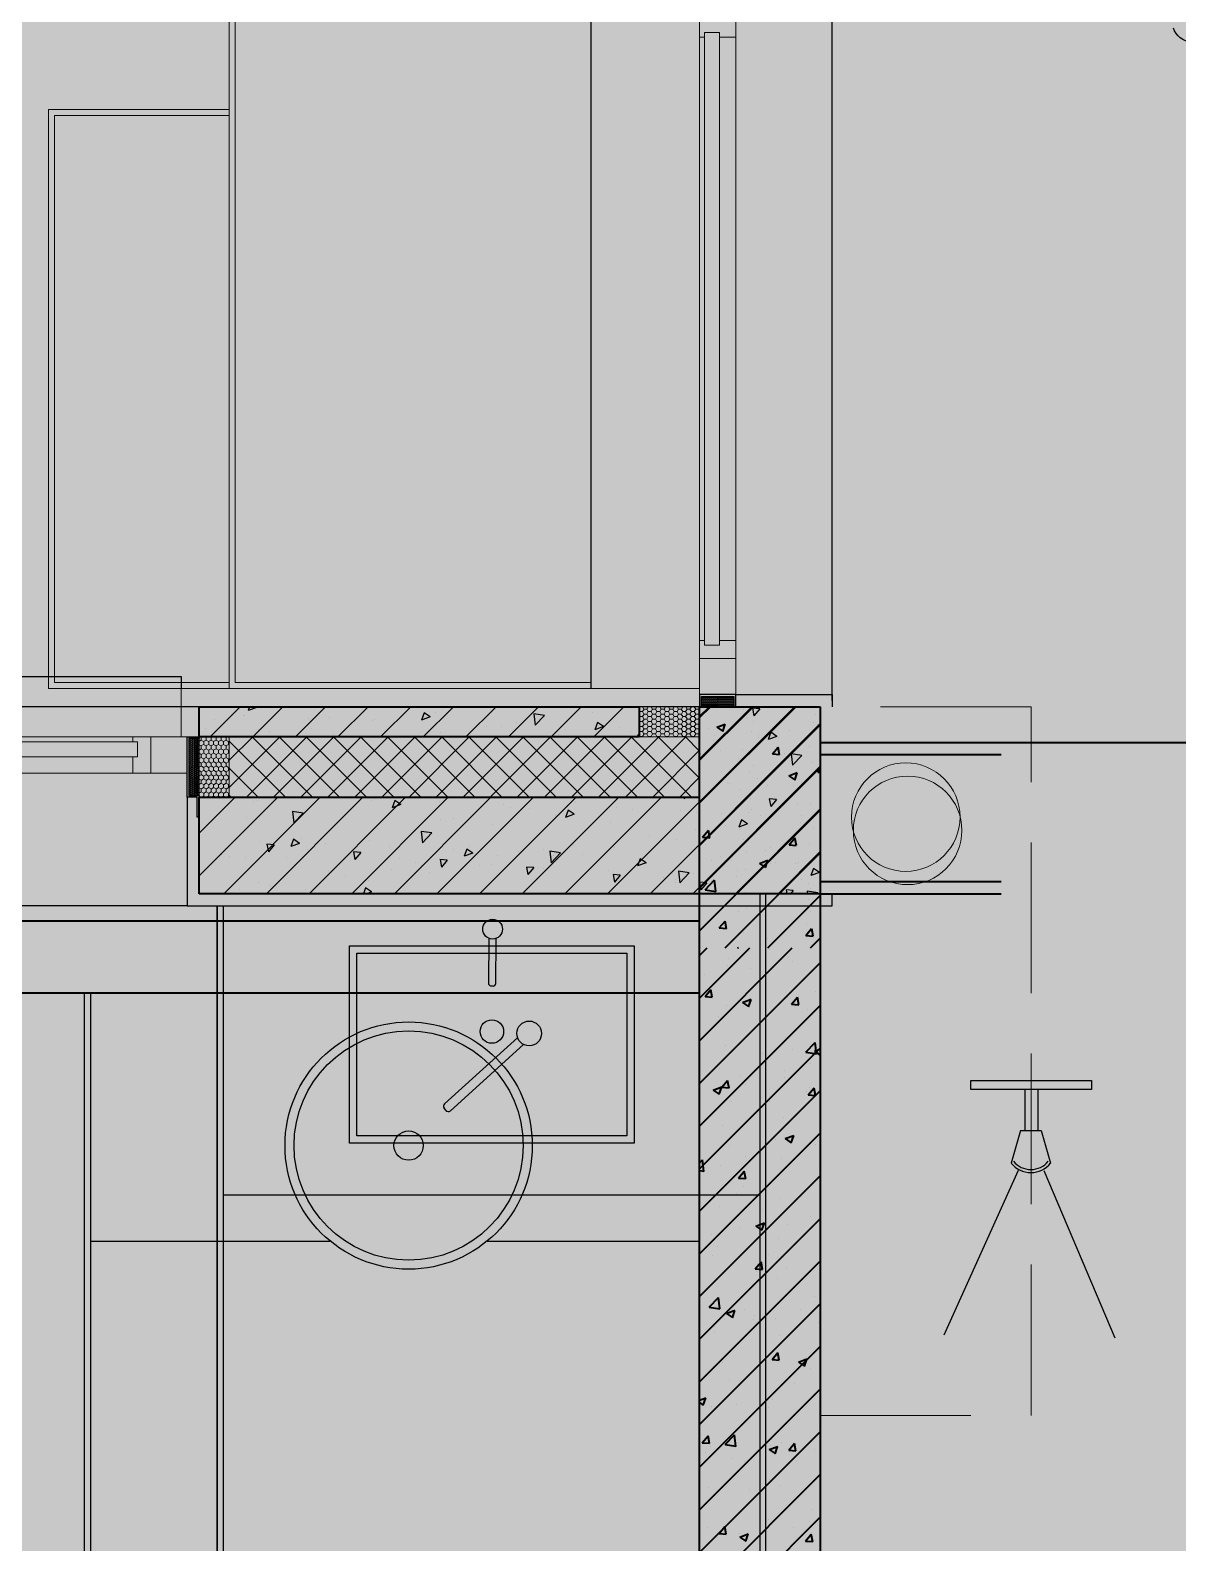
# Model space of a CAD drawing. Header units: inches. Extents: x 143994 to 247866, y 243815 to 272761.
# Drawn here: x 231428 to 233331, y 254920 to 257428 of the extents above; entities that cross this region are included whole.
import ezdxf

# ---------------------------------------------------------------- set-up
doc = ezdxf.new("R2010")
doc.units = ezdxf.units.IN
doc.header["$LTSCALE"] = 1000
doc.header["$MEASUREMENT"] = 0
doc.linetypes.add('DASH', pattern=[0.35, 0.25, -0.1])
doc.layers.get('DEFPOINTS').update_dxf_attribs({"color": 62})
for name, color, linetype in [('0-建筑1F', 127, 'Continuous'), ('0-建筑2F', 127, 'Continuous'), ('00污水标注', 130, 'Continuous'), ('A-S-face(建筑粉刷线)', 136, 'Continuous'), ('I-FURNITURE-FIX', 2, 'Continuous'), ('PUB_HATCH', 8, 'Continuous'), ('厨卫', 44, 'Continuous')]:
    doc.layers.add(name, color=color, linetype=linetype)
for name, color, linetype, lineweight in [('A-Flr-Misc', 252, 'Continuous', 9), ('A-Flr-Opng', 14, 'Continuous', 9), ('A-M-Metal-sill', 53, 'Continuous', 9), ('A-M-Stone', 11, 'Continuous', 15), ('A-Wall', 254, 'Continuous', 35), ('MQ-HZ幕墙绘制', 6, 'Continuous', 13), ('W-保温层', 8, 'Continuous', 13)]:
    doc.layers.add(name, color=color, linetype=linetype, lineweight=lineweight)

# ---------------------------------------------------------------- blocks, each defined once
blk = doc.blocks.new('144')
at = {"layer": 'A-Flr-Misc', "color": 127, "linetype": 'DASH'}
for p, q in [((648536.9, -383850.3), (648186.9, -383850.3)), ((648186.9, -383850.3), (648186.9, -385025.3)), ((648536.9, -385025.3), (648536.9, -383850.3)), ((648186.9, -385025.3), (648536.9, -385025.3))]:
    blk.add_line(p, q, dxfattribs=at)
at = {"layer": 'A-Flr-Opng', "color": 127}
blk.add_circle((648331.9, -384055.3), 90, dxfattribs=at)
at = {"layer": 'A-Wall', "color": 127}
for p, q in [((647986.9, -383850.3), (648186.9, -383850.3)), ((647986.9, -387145.3), (647986.9, -383850.3)), ((648186.9, -383850.3), (648186.9, -384195.3)), ((646016.9, -384205.3), (647986.9, -384205.3)), ((648186.9, -384195.3), (648186.9, -387145.3)), ((647986.9, -384325.3), (646016.9, -384325.3))]:
    blk.add_line(p, q, dxfattribs=at)
at = {"layer": 'A-Wall', "color": 127, "linetype": 'Continuous'}
for p, q in [((647986.9, -383868.3), (648005, -383850.3)), ((647986.9, -383939), (648075.7, -383850.3)), ((647986.9, -384009.8), (648146.4, -383850.3)), ((647986.9, -384080.5), (648186.9, -383880.5)), ((648002.5, -383885.9), (648002.5, -383885.9)), ((648015.3, -383884.4), (648029.3, -383879)), ((648015.3, -383884.4), (648025.3, -383891.1)), ((648025.3, -383891.3), (648029.4, -383879.3)), ((648076, -383875.3), (648076, -383875.3)), ((648128.8, -383869.3), (648128.8, -383869.3)), ((648176.4, -383877), (648176.4, -383877)), ((648178.9, -383862.7), (648178.9, -383862.7)), ((648182.7, -383879.8), (648182.7, -383879.8)), ((648011.4, -383897.6), (648011.4, -383897.6)), ((648072.5, -383892), (648072.5, -383892)), ((648118.1, -383902.1), (648118.1, -383902.1)), ((647987.3, -383928.8), (647986.9, -383925.7)), ((647986.9, -383928.6), (647987.2, -383928.6)), ((648051.9, -383937), (648051.9, -383937)), ((648107.6, -383928.7), (648117.2, -383917.2)), ((648107.6, -383928.7), (648119.5, -383929.8)), ((648119.6, -383930), (648117.3, -383917.4)), ((648168.6, -383917), (648168.6, -383917)), ((647986.9, -384151.2), (648186.9, -383951.2)), ((648070.1, -383958.6), (648070.1, -383958.6)), ((648076.2, -383948.2), (648076.2, -383948.2)), ((648126.3, -383941.6), (648126.3, -383941.6)), ((648134.7, -383964.9), (648148.7, -383959.6)), ((648144.7, -383971.9), (648148.8, -383959.8)), ((648174, -383943.6), (648174, -383943.6)), ((648182.9, -383959), (648186.9, -383954.8)), ((648182.9, -383959), (648186.9, -383959.6)), ((648036.2, -383976.9), (648036.2, -383976.9)), ((648099.8, -383980.9), (648099.8, -383980.9)), ((648134.7, -383964.9), (648144.7, -383971.7)), ((648142.9, -383981.4), (648142.9, -383981.4)), ((648149.4, -384010.5), (648149.4, -384010.5)), ((648171.5, -384010.2), (648171.5, -384010.2)), ((647986.9, -384221.9), (648186.9, -384021.9)), ((648023.6, -384027.1), (648023.6, -384027.1)), ((648067.7, -384025.2), (648067.7, -384025.2)), ((648073.6, -384020.5), (648073.6, -384020.5)), ((647991.9, -384066.6), (648001.5, -384055.1)), ((648003.9, -384067.9), (648001.6, -384055.3)), ((648176.2, -384050.9), (648176.2, -384050.9)), ((647991.9, -384066.6), (648003.8, -384067.7)), ((647997.2, -384079.1), (647997.2, -384079.1)), ((648059.6, -384070.9), (648059.6, -384070.9)), ((648104, -384083.6), (648104, -384083.6)), ((648135.3, -384079.2), (648145, -384067.7)), ((648135.3, -384079.2), (648147.3, -384080.2)), ((648147.4, -384080.4), (648145.1, -384067.9)), ((648169.1, -384076.8), (648169.1, -384076.8)), ((648021, -384099.4), (648021, -384099.4)), ((648029.2, -384250.3), (648186.9, -384092.6)), ((648039.4, -384106), (648039.4, -384106)), ((648065.2, -384091.8), (648065.2, -384091.8)), ((648086, -384110), (648100, -384104.6)), ((648086, -384110), (648096, -384116.7)), ((648096.1, -384116.9), (648100.1, -384104.8)), ((648096.8, -384089.4), (648096.8, -384089.4)), ((648146.2, -384110.5), (648146.2, -384110.5)), ((647995.9, -384153.8), (648011.5, -384137.6)), ((648013.8, -384156.8), (648011.6, -384137.8)), ((647995.9, -384153.8), (648013.7, -384156.6)), ((648062.8, -384158.4), (648062.8, -384158.4)), ((648100, -384250.3), (648186.9, -384163.3)), ((648166.7, -384143.4), (648166.7, -384143.4)), ((648170.5, -384151.6), (648170.5, -384151.6)), ((648044.2, -384168.3), (648044.2, -384168.3)), ((648064.2, -384185.3), (648064.2, -384185.3)), ((648168, -384170.2), (648168, -384170.2)), ((648019.6, -384217), (648029.3, -384205.6)), ((648031.7, -384218.3), (648029.4, -384205.8)), ((648051.3, -384190.3), (648051.3, -384190.3)), ((648164.3, -384209.9), (648164.3, -384209.9)), ((648171, -384189.8), (648171, -384189.8)), ((648019.6, -384217), (648031.6, -384218.1)), ((648060.4, -384224.9), (648060.4, -384224.9)), ((648099.3, -384234.2), (648099.3, -384234.2)), ((648117.9, -384230.5), (648117.9, -384230.5)), ((648163.1, -384229.6), (648172.7, -384218.1)), ((648163.1, -384229.6), (648175, -384230.6)), ((648167.9, -384223.9), (648167.9, -384223.9)), ((648170.7, -384250.3), (648186.9, -384234)), ((648175.1, -384230.9), (648172.8, -384218.3)), ((647986.9, -384262.7), (647999.3, -384250.3)), ((647986.9, -384333.4), (648070, -384250.3)), ((647986.9, -384404.1), (648140.7, -384250.3)), ((647991.5, -384247.2), (647991.5, -384247.2)), ((648049.7, -384250.3), (648051.4, -384249.6)), ((648051.3, -384250.3), (648051.5, -384249.8)), ((648103.1, -384252.4), (648103.1, -384252.4)), ((647986.9, -384474.8), (648186.9, -384274.8)), ((648034, -384278.6), (648034, -384278.6)), ((648034.8, -384267.9), (648034.8, -384267.9)), ((648070.7, -384284.7), (648070.7, -384284.7)), ((648135.1, -384265.8), (648135.1, -384265.8)), ((648141.5, -384272.4), (648141.5, -384272.4)), ((647994.9, -384294.7), (647994.9, -384294.7)), ((647996, -384330.8), (648005.6, -384319.3)), ((647996, -384330.8), (648008, -384331.9)), ((648008, -384332.1), (648005.6, -384319.6)), ((648058.2, -384340.8), (648072.2, -384335.4)), ((648068.2, -384347.7), (648072.2, -384335.6)), ((648132.6, -384332.4), (648132.6, -384332.4)), ((648139.5, -384343.4), (648149.1, -384331.9)), ((648151.4, -384344.6), (648149.1, -384332.1)), ((648179.5, -384322.4), (648179.5, -384322.4)), ((647986.9, -384545.5), (648186.9, -384345.5)), ((648018.1, -384363.6), (648018.1, -384363.6)), ((648031.6, -384345.2), (648031.6, -384345.2)), ((648058.2, -384340.8), (648068.2, -384347.5)), ((648059.6, -384347.2), (648059.6, -384347.2)), ((648062.9, -384342.4), (648062.9, -384342.4)), ((648139.5, -384343.4), (648151.4, -384344.4)), ((648144.4, -384347), (648144.4, -384347)), ((648166.3, -384351.7), (648166.3, -384351.7)), ((648029.2, -384411.7), (648029.2, -384411.7)), ((648130.2, -384398.9), (648130.2, -384398.9)), ((648163.2, -384423), (648178.8, -384406.8)), ((648181, -384426), (648178.8, -384407)), ((647986.9, -384616.2), (648186.9, -384416.2)), ((648091.8, -384425.9), (648091.8, -384425.9)), ((648141.8, -384419.3), (648141.8, -384419.3)), ((648163.2, -384423), (648181, -384425.8)), ((648177.6, -384421.3), (648186.9, -384417.8)), ((648177.6, -384421.3), (648186.9, -384427.6)), ((648020.6, -384449.4), (648020.6, -384449.4)), ((648054.6, -384461.7), (648054.6, -384461.7)), ((648127.4, -384453.9), (648127.4, -384453.9)), ((648171.2, -384441.7), (648171.2, -384441.7)), ((647986.9, -384686.9), (648186.9, -384486.9)), ((648009.6, -384485.8), (648023.6, -384480.5)), ((648009.6, -384485.8), (648019.5, -384492.5)), ((648019.5, -384492.8), (648023.6, -384480.7)), ((648023.8, -384481.3), (648033.4, -384469.8)), ((648023.8, -384481.3), (648035.7, -384482.3)), ((648026.7, -384478.3), (648026.7, -384478.3)), ((648035.7, -384482.5), (648033.4, -384470)), ((648062.8, -384476.3), (648062.8, -384476.3)), ((648127.8, -384465.5), (648127.8, -384465.5)), ((648165, -384488.2), (648165, -384488.2)), ((648167.2, -384493.8), (648176.8, -384482.3)), ((648169.6, -384480.8), (648169.6, -384480.8)), ((648179.2, -384495.1), (648176.8, -384482.5)), ((648039.2, -384504.8), (648039.2, -384504.8)), ((648089.2, -384498.2), (648089.2, -384498.2)), ((648102.5, -384505.6), (648102.5, -384505.6)), ((648167.2, -384493.8), (648179.2, -384494.9)), ((648125.3, -384532.1), (648125.3, -384532.1)), ((647986.9, -384757.6), (648186.9, -384557.6)), ((648024.3, -384544.9), (648024.3, -384544.9)), ((648087.6, -384555.6), (648087.6, -384555.6)), ((648129, -384566.4), (648143, -384561)), ((648138.9, -384573.3), (648143, -384561.2)), ((648036.6, -384577), (648036.6, -384577)), ((648112.4, -384567.1), (648112.4, -384567.1)), ((648129, -384566.4), (648138.9, -384573.1)), ((648178.9, -384575.6), (648178.9, -384575.6)), ((647986.9, -384606.8), (647991.9, -384601.6)), ((647994.1, -384620.8), (647991.8, -384601.8)), ((648021.9, -384611.5), (648021.9, -384611.5)), ((648062.3, -384595.6), (648062.3, -384595.6)), ((648122.9, -384598.7), (648122.9, -384598.7)), ((647986.9, -384619.5), (647994.1, -384620.6)), ((647986.9, -384828.3), (648186.9, -384628.3)), ((648051.5, -384631.7), (648061.1, -384620.2)), ((648051.5, -384631.7), (648063.5, -384632.7)), ((648063.5, -384633), (648061.1, -384620.4)), ((648186.1, -384629.3), (648186.1, -384629.3)), ((648048.7, -384657.8), (648048.7, -384657.8)), ((648059.7, -384646), (648059.7, -384646)), ((648155.4, -384662.3), (648155.4, -384662.3)), ((648019.5, -384678.1), (648019.5, -384678.1)), ((648090.8, -384684.6), (648090.8, -384684.6)), ((648120.5, -384665.3), (648120.5, -384665.3)), ((647986.9, -384899.1), (648186.9, -384699.1)), ((648054, -384715), (648054, -384715)), ((648080.3, -384711.4), (648094.3, -384706)), ((648080.3, -384711.4), (648090.2, -384718.1)), ((648090.2, -384718.3), (648094.3, -384706.2)), ((648133.4, -384708.2), (648133.4, -384708.2)), ((648170.7, -384695), (648170.7, -384695)), ((648183.5, -384701.6), (648183.5, -384701.6)), ((648007.1, -384724.8), (648007.1, -384724.8)), ((648118, -384731.8), (648118, -384731.8)), ((648008.9, -384759.4), (648008.9, -384759.4)), ((648017, -384744.6), (648017, -384744.6)), ((648101.9, -384758.9), (648101.9, -384758.9)), ((648115.6, -384763.9), (648115.6, -384763.9)), ((647986.9, -384969.8), (648186.9, -384769.8)), ((648079.3, -384782.1), (648088.9, -384770.7)), ((648079.3, -384782.1), (648091.2, -384783.2)), ((648080.8, -384787.1), (648080.8, -384787.1)), ((648091.2, -384783.4), (648088.9, -384770.9)), ((648130.9, -384780.5), (648130.9, -384780.5)), ((648014.6, -384811.2), (648014.6, -384811.2)), ((648115.6, -384798.4), (648115.6, -384798.4)), ((647986.9, -385040.5), (648186.9, -384840.5)), ((648002.8, -384845.8), (648018.4, -384829.6)), ((648020.6, -384848.7), (648018.4, -384829.7)), ((648178.3, -384828.9), (648178.3, -384828.9)), ((648002.8, -384845.8), (648020.6, -384848.5)), ((648031.6, -384856.4), (648045.6, -384851)), ((648031.6, -384856.4), (648041.6, -384863.1)), ((648041.6, -384863.3), (648045.6, -384851.3)), ((648061.7, -384848.9), (648061.7, -384848.9)), ((648078.3, -384859.4), (648078.3, -384859.4)), ((648113.2, -384865), (648113.2, -384865)), ((648154, -384849.4), (648154, -384849.4)), ((648012.1, -384888.5), (648012.1, -384888.5)), ((648012.2, -384877.8), (648012.2, -384877.8)), ((648028.2, -384866), (648028.2, -384866)), ((648076.7, -384866.1), (648076.7, -384866.1)), ((648183.5, -384870.7), (648183.5, -384870.7)), ((647986.9, -385111.2), (648186.9, -384911.2)), ((648118.9, -384893), (648118.9, -384893)), ((648025.7, -384938.3), (648025.7, -384938.3)), ((648101.4, -384928.3), (648101.4, -384928.3)), ((648107, -384932.6), (648116.6, -384921.1)), ((648107, -384932.6), (648119, -384933.6)), ((648110.7, -384931.6), (648110.7, -384931.6)), ((648119, -384933.8), (648116.6, -384921.3)), ((648151, -384936.9), (648165, -384931.6)), ((648151, -384936.9), (648161, -384943.6)), ((648161, -384943.9), (648165, -384931.8)), ((648009.7, -384944.4), (648009.7, -384944.4)), ((648170.1, -384948.2), (648170.1, -384948.2)), ((647986.9, -385181.9), (648186.9, -384981.9)), ((648036.9, -384967.8), (648036.9, -384967.8)), ((648053.4, -384968.2), (648053.4, -384968.2)), ((648143.7, -384972.3), (648143.7, -384972.3)), ((648175.1, -384990.5), (648175.1, -384990.5)), ((647986.9, -384999.9), (647997, -384996.1)), ((647986.9, -385004.1), (647992.9, -385008.2)), ((647992.9, -385008.4), (647997, -384996.3)), ((648007.3, -385011), (648007.3, -385011)), ((648048.8, -385007.2), (648048.8, -385007.2)), ((648101.4, -385012.2), (648101.4, -385012.2)), ((648108.3, -384998.2), (648108.3, -384998.2)), ((647986.9, -385252.6), (648186.9, -385052.6)), ((647991.3, -385070.5), (648000.9, -385059)), ((648003.3, -385071.7), (648000.9, -385059.2)), ((648029.3, -385073.7), (648044.9, -385057.5)), ((648047.1, -385076.7), (648044.9, -385057.7)), ((648105.9, -385064.7), (648105.9, -385064.7)), ((648172.6, -385062.8), (648172.6, -385062.8)), ((647991.3, -385070.5), (648003.3, -385071.5)), ((647996.2, -385086.1), (647996.2, -385086.1)), ((647998, -385070), (647998, -385070)), ((648004.9, -385077.5), (648004.9, -385077.5)), ((648029.3, -385073.7), (648047.1, -385076.5)), ((648102.4, -385082), (648116.4, -385076.6)), ((648102.4, -385082), (648112.3, -385088.7)), ((648104.7, -385074.5), (648104.7, -385074.5)), ((648112.3, -385088.9), (648116.3, -385076.8)), ((648122.5, -385069.4), (648122.5, -385069.4)), ((648134.8, -385083), (648144.4, -385071.5)), ((648134.8, -385083), (648146.7, -385084.1)), ((648146.7, -385084.3), (648144.4, -385071.7)), ((648177.7, -385082.1), (648177.7, -385082.1)), ((648040.1, -385096.9), (648040.1, -385096.9)), ((648061.1, -385102.2), (648061.1, -385102.2)), ((648146.9, -385101.4), (648146.9, -385101.4)), ((647986.9, -385323.3), (648186.9, -385123.3)), ((648103.4, -385131.3), (648103.4, -385131.3)), ((648002.4, -385144.1), (648002.4, -385144.1)), ((648069.9, -385148.3), (648069.9, -385148.3)), ((648120, -385141.7), (648120, -385141.7)), ((648064.9, -385176.2), (648064.9, -385176.2)), ((648171.7, -385180.7), (648171.7, -385180.7)), ((647986.9, -385394), (648186.9, -385194)), ((648000, -385210.7), (648000, -385210.7)), ((648019.1, -385220.9), (648028.7, -385209.4)), ((648031, -385222.2), (648028.7, -385209.6)), ((648101, -385197.9), (648101, -385197.9)), ((648143.1, -385210.6), (648143.1, -385210.6)), ((648169.5, -385201.5), (648169.5, -385201.5)), ((648017.3, -385227.2), (648017.3, -385227.2)), ((648019.1, -385220.9), (648031, -385222)), ((648052.8, -385221.5), (648052.8, -385221.5)), ((648053.7, -385227), (648067.7, -385221.6)), ((648053.7, -385227), (648063.6, -385233.7)), ((648063.6, -385233.9), (648067.7, -385221.8)), ((648067.3, -385220.6), (648067.3, -385220.6)), ((648162.5, -385233.5), (648172.1, -385222)), ((648162.5, -385233.5), (648174.5, -385234.5)), ((648174.5, -385234.7), (648172.1, -385222.2))]:
    blk.add_line(p, q, dxfattribs=at)
at = {"layer": 'I-FURNITURE-FIX', "color": 127, "ltscale": 10}
blk.add_line((646976.9, -384325.3), (646976.9, -384736.3), dxfattribs=at)
at = {"layer": '厨卫', "color": 127}
for p, q in [((647986.9, -383850.3), (646016.9, -383850.3)), ((646966.9, -384325.3), (646976.9, -384325.3)), ((646966.9, -385521.3), (646966.9, -384325.3)), ((646976.9, -384325.3), (646976.9, -385521.3)), ((647685.3, -384398.6), (647564, -384508.8)), ((647573.7, -384520.2), (647694.8, -384410.2)), ((647563, -384515.8), (647566.3, -384519.5)), ((646976.9, -384736.3), (647374.3, -384736.3)), ((647634.4, -384736.3), (647986.9, -384736.3))]:
    blk.add_line(p, q, dxfattribs=at)
for centre, radius in [((647504.4, -384577.9), 205), ((647504.4, -384577.9), 190), ((647704.3, -384392), 20.5), ((647504.4, -384577.9), 24.3)]:
    blk.add_circle(centre, radius, dxfattribs=at)
for centre, radius, start, end in [((647568.3, -384513), 5.98, 135.84, 208.844), ((647570.3, -384516.5), 5, 216.9068, 312.2557)]:
    blk.add_arc(centre, radius, start, end, dxfattribs=at)
blk = doc.blocks.new('1442323')
at = {"layer": 'MQ-HZ幕墙绘制'}
h = blk.add_hatch(dxfattribs=at)
h.set_pattern_fill('HEX', color=127, angle=-90, style=0)
h.set_pattern_definition([(270, (691217.874, -383763.9164), (1.649778, -3e-16), [0.9525, -1.905]), (30, (691217.874, -383763.9164), (-0.824889, 1.4287497), [0.9525, -1.905]), (330, (691217.874, -383764.8689), (0.824889, 1.4287497), [0.9525, -1.905])])
h.paths.add_polyline_path([(690039.9, -383939.3), (690093.9, -383939.3), (690093.9, -383922.3), (690039.9, -383922.3)])
h = blk.add_hatch(dxfattribs=at)
h.set_pattern_fill('HONEY', color=127, scale=3)
h.set_pattern_definition([(0, (692553.424, -2799.6537), (7.14375, 4.124445), [4.7625, -9.525]), (120, (692553.424, -2799.6537), (-7.143749147, 4.12444648), [4.7625, -9.525]), (60, (692553.424, -2799.6537), (8.53e-07, 8.24889148), [-9.525, 4.7625])])
h.paths.add_polyline_path([(690036.9, -383939.3), (689936.9, -383939.3), (689936.9, -383989.3), (690036.9, -383989.3)])
h = blk.add_hatch(dxfattribs=at)
h.set_pattern_fill('HEX', color=127, angle=-180, style=0)
h.set_pattern_definition([(180, (689300.8768, -385170.2685), (-6e-16, -1.649778), [0.9525, -1.905]), (300, (689300.8768, -385170.2685), (1.4287497, 0.824889), [0.9525, -1.905]), (240, (689299.9243, -385170.2685), (1.4287497, -0.824889), [0.9525, -1.905])])
h.paths.add_polyline_path([(689206.9, -383992.3), (689206.9, -384086.3), (689189.9, -384086.3), (689189.9, -383992.3)])
h = blk.add_hatch(dxfattribs=at)
h.set_pattern_fill('HONEY', color=127, scale=3, angle=-90)
h.set_pattern_definition([(270, (1069996.8684, -386624.8537), (4.124445, -7.14375), [4.7625, -9.525]), (30, (1069996.8684, -386624.8537), (4.12444648, 7.143749147), [4.7625, -9.525]), (330, (1069996.8684, -386624.8537), (8.24889148, -8.53e-07), [-9.525, 4.7625])])
h.paths.add_polyline_path([(689206.9, -384089.3), (689206.9, -383989.3), (689256.9, -383989.3), (689256.9, -384089.3)])
at = {"layer": 'A-Flr-Opng', "color": 127}
blk.add_circle((690378.8, -384122.4), 90, dxfattribs=at)
at = {"layer": 'A-M-Metal-sill', "color": 127}
for p, q in [((689256.9, -382469.3), (689256.9, -383909.3)), ((689266.9, -383899.3), (689266.9, -382479.3)), ((689256.9, -382949.3), (688956.9, -382949.3)), ((688956.9, -382949.3), (688956.9, -383909.3)), ((689256.9, -382959.3), (688966.9, -382959.3)), ((688966.9, -382959.3), (688966.9, -383899.3)), ((688956.9, -383909.3), (689256.9, -383909.3)), ((688966.9, -383899.3), (689256.9, -383899.3)), ((689256.9, -383909.3), (689856.9, -383909.3)), ((689856.9, -383899.3), (689266.9, -383899.3)), ((689856.9, -383909.3), (689856.9, -383899.3))]:
    blk.add_line(p, q, dxfattribs=at)
at = {"layer": 'A-M-Stone', "color": 127}
for p, q in [((689176.9, -383989.3), (689176.9, -383909.3)), ((689176.9, -383909.3), (689206.9, -383909.3)), ((689856.9, -383909.3), (689206.9, -383909.3)), ((690036.9, -383909.3), (689856.9, -383909.3))]:
    blk.add_line(p, q, dxfattribs=at)
at = {"layer": 'A-S-face(建筑粉刷线)', "color": 127}
for p, q in [((690256.9, -384269.3), (690256.9, -384249.3)), ((689206.9, -384269.3), (690256.9, -384269.3))]:
    blk.add_line(p, q, dxfattribs=at)
for points in [[(690096.9, -383919.3), (690256.9, -383919.3), (690256.9, -383939.3)], [(689186.9, -384089.3), (689186.9, -384269.3), (689206.9, -384269.3)]]:
    blk.add_lwpolyline(points, dxfattribs=at)
at = {"layer": 'A-Wall', "color": 127}
for p, q in [((689206.9, -383989.3), (689206.9, -383939.3)), ((689206.9, -383939.3), (689936.9, -383939.3)), ((689936.9, -383939.3), (689936.9, -383989.3)), ((690036.9, -383939.3), (690236.9, -383939.3)), ((690036.9, -384089.3), (690036.9, -383939.3)), ((690236.9, -383939.3), (690236.9, -384249.3)), ((689936.9, -383989.3), (689206.9, -383989.3)), ((691141.9, -383999.3), (690236.9, -383999.3)), ((690536.9, -384019.3), (690236.9, -384019.3)), ((689206.9, -384249.3), (689206.9, -384089.3)), ((689206.9, -384089.3), (690036.9, -384089.3)), ((690236.9, -384229.3), (690536.9, -384229.3)), ((690236.9, -384249.3), (689206.9, -384249.3)), ((690236.9, -384249.3), (690536.9, -384249.3))]:
    blk.add_line(p, q, dxfattribs=at)
at = {"layer": 'MQ-HZ幕墙绘制', "color": 127}
for p, q in [((690036.9, -382829.3), (690036.9, -382799.3)), ((690096.9, -382799.3), (690096.9, -382829.3)), ((690036.9, -383829.3), (690036.9, -382829.3)), ((690044.9, -382829.3), (690036.9, -382829.3)), ((690069.9, -382821.3), (690044.9, -382821.3)), ((690044.9, -382821.3), (690044.9, -382829.3)), ((690044.9, -383829.3), (690044.9, -382829.3)), ((690069.9, -382829.3), (690069.9, -382821.3)), ((690069.9, -383829.3), (690069.9, -382829.3)), ((690096.9, -382829.3), (690069.9, -382829.3)), ((690096.9, -383829.3), (690096.9, -382829.3)), ((690044.9, -383829.3), (690036.9, -383829.3)), ((690036.9, -383829.3), (690036.9, -383859.3)), ((690044.9, -383837.3), (690044.9, -383829.3)), ((690069.9, -383837.3), (690044.9, -383837.3)), ((690096.9, -383829.3), (690069.9, -383829.3)), ((690069.9, -383829.3), (690069.9, -383837.3)), ((690096.9, -383859.3), (690096.9, -383829.3)), ((690036.9, -383859.3), (690096.9, -383859.3)), ((690096.9, -383859.3), (690036.9, -383859.3)), ((690036.9, -383859.3), (690036.9, -383919.3)), ((690096.9, -383919.3), (690096.9, -383859.3)), ((690036.9, -383919.3), (690096.9, -383919.3)), ((689096.9, -383989.3), (688616.9, -383989.3)), ((689096.9, -383997.3), (688616.9, -383997.3)), ((689096.9, -383997.3), (689096.9, -383989.3)), ((689096.9, -383989.3), (689126.9, -383989.3)), ((689104.9, -383997.3), (689096.9, -383997.3)), ((689104.9, -384022.3), (689104.9, -383997.3)), ((689126.9, -383989.3), (689126.9, -384049.3)), ((689126.9, -384049.3), (689126.9, -383989.3)), ((689126.9, -383989.3), (689186.9, -383989.3)), ((689186.9, -383989.3), (689186.9, -384049.3)), ((689096.9, -384022.3), (688616.9, -384022.3)), ((689096.9, -384049.3), (689096.9, -384022.3)), ((689096.9, -384022.3), (689104.9, -384022.3)), ((689096.9, -384049.3), (688616.9, -384049.3)), ((689126.9, -384049.3), (689096.9, -384049.3)), ((689186.9, -384049.3), (689126.9, -384049.3))]:
    blk.add_line(p, q, dxfattribs=at)
at = {"layer": 'MQ-HZ幕墙绘制', "color": 127, "lineweight": -3}
blk.add_lwpolyline([(690096.9, -383919.3), (690036.9, -383919.3), (690036.9, -383936.3), (690036.9, -383936.3), (690036.9, -383939.3), (690039.9, -383939.3), (690039.9, -383922.3), (690093.9, -383922.3), (690093.9, -383939.3), (690096.9, -383939.3), (690096.9, -383936.3), (690096.9, -383936.3), (690096.9, -383919.3, 0.000051)], format="xyb", dxfattribs=at)
at = {"layer": 'MQ-HZ幕墙绘制', "color": 127}
for points in [[(690036.9, -383939.3), (689936.9, -383939.3), (689936.9, -383989.3), (690036.9, -383989.3)], [(689206.9, -384089.3), (689206.9, -383989.3), (689256.9, -383989.3), (689256.9, -384089.3)]]:
    blk.add_lwpolyline(points, close=True, dxfattribs=at)
at = {"layer": 'MQ-HZ幕墙绘制', "color": 127, "lineweight": -3}
blk.add_lwpolyline([(689186.9, -384089.3), (689186.9, -383989.3), (689203.9, -383989.3), (689203.9, -383989.3), (689206.9, -383989.3), (689206.9, -383992.3), (689189.9, -383992.3), (689189.9, -384086.3), (689206.9, -384086.3), (689206.9, -384122.3), (689203.9, -384122.3), (689203.9, -384089.3), (689186.9, -384089.3)], dxfattribs=at)
at = {"layer": 'PUB_HATCH', "color": 127}
for p, q in [((689856.9, -383909.3), (689856.9, -382469.3)), ((690256.9, -383929.3), (690256.9, -382459.3)), ((688536.9, -383889.3), (689176.9, -383889.3)), ((689176.9, -383889.3), (689176.9, -383909.3)), ((689186.9, -384269.3), (688526.9, -384269.3))]:
    blk.add_line(p, q, dxfattribs=at)
at = {"layer": 'PUB_HATCH', "color": 127, "linetype": 'Continuous'}
for p, q in [((689275, -383939.3), (689225, -383989.3)), ((689231.9, -383960.3), (689231.9, -383960.3)), ((689281.3, -383953.8), (689281.3, -383953.8)), ((689282, -383953.7), (689282, -383953.7)), ((689290.7, -383939.3), (689288.5, -383945.8)), ((689302.5, -383940.4), (689288.5, -383945.8)), ((689345.8, -383939.3), (689295.8, -383989.3)), ((689302.5, -383940.4), (689300.9, -383939.3)), ((689416.5, -383939.3), (689366.5, -383989.3)), ((689388.1, -383958.3), (689388.1, -383958.3)), ((689422.5, -383957.6), (689422.5, -383957.6)), ((689487.2, -383939.3), (689437.2, -383989.3)), ((689494.8, -383962.8), (689494.8, -383962.8)), ((689497.3, -383961.1), (689497.3, -383961.1)), ((689557.9, -383939.3), (689507.9, -383989.3)), ((689590, -383956.4), (689575.9, -383961.8)), ((689580, -383949.7), (689576, -383961.8)), ((689628.6, -383939.3), (689578.6, -383989.3)), ((689590, -383956.4), (689580, -383949.7)), ((689598.3, -383948.3), (689598.3, -383948.3)), ((689699.3, -383939.3), (689649.3, -383989.3)), ((689770, -383939.3), (689720, -383989.3)), ((689762, -383951.1), (689764.2, -383970.1)), ((689779.8, -383953.9), (689762, -383951.1)), ((689779.8, -383953.9), (689764.2, -383970.1)), ((689840.7, -383939.3), (689790.7, -383989.3)), ((689860, -383949.6), (689860, -383949.6)), ((689911.4, -383939.3), (689861.4, -383989.3)), ((690194.3, -383939.3), (689884.3, -384249.3)), ((689935.7, -383939.6), (689935.7, -383939.6)), ((690123.6, -383939.3), (690036.9, -384026)), ((690052.9, -383939.3), (690036.9, -383955.2)), ((690110, -383944), (690110, -383944)), ((690114.1, -383956.8), (690114.1, -383956.8)), ((690136.7, -383942.9), (690124.8, -383941.9)), ((690124.8, -383941.9), (690127.1, -383954.4)), ((690136.7, -383942.9), (690127.1, -383954.4)), ((689216.7, -383976.1), (689216.7, -383976.1)), ((689305.9, -383977.6), (689305.9, -383977.6)), ((689323.5, -383980.7), (689323.5, -383980.7)), ((689393.4, -383976.1), (689393.4, -383976.1)), ((689430.2, -383985.2), (689430.2, -383985.2)), ((689601.6, -383967.3), (689601.6, -383967.3)), ((689607.8, -383982.8), (689607.8, -383982.8)), ((689683.6, -383972.8), (689683.6, -383972.8)), ((689708.4, -383971.8), (689708.4, -383971.8)), ((689733.6, -383966.2), (689733.6, -383966.2)), ((689802.5, -383985.8), (689802.5, -383985.8)), ((689815.1, -383976.3), (689815.1, -383976.3)), ((689867.4, -383965.7), (689863.4, -383977.8)), ((689877.4, -383972.4), (689863.4, -383977.8)), ((689877.4, -383972.4), (689867.4, -383965.7)), ((689903.5, -383973), (689903.5, -383973)), ((689921.9, -383980.9), (689921.9, -383980.9)), ((689936.9, -383984.5), (689932.1, -383989.3)), ((690236.9, -383967.4), (689955, -384249.3)), ((690135.2, -383985.3), (690135.2, -383985.3)), ((690154.9, -383981.7), (690150.8, -383993.8)), ((690164.8, -383988.5), (690154.9, -383981.7)), ((690185.3, -383978.7), (690185.3, -383978.7)), ((690059.5, -383995.3), (690059.5, -383995.3)), ((690070.8, -384012.2), (690070.8, -384012.2)), ((690107.6, -384010.5), (690107.6, -384010.5)), ((690135.4, -383989.9), (690135.4, -383989.9)), ((690164.8, -383988.5), (690150.8, -383993.8)), ((690208.6, -383997.7), (690208.6, -383997.7)), ((690236.9, -384038.1), (690025.7, -384249.3)), ((690177.6, -384016.7), (690177.6, -384016.7)), ((690188.9, -384017.4), (690191.1, -384036.4)), ((690206.7, -384020.1), (690188.9, -384017.4)), ((690190.5, -384026.8), (690190.5, -384026.8)), ((690206.7, -384020.1), (690191.1, -384036.3)), ((690073.9, -384046.8), (690073.9, -384046.8)), ((690132.7, -384057.6), (690132.7, -384057.6)), ((690082.6, -384064.2), (690082.6, -384064.2)), ((690105.2, -384077.1), (690105.2, -384077.1)), ((690206.2, -384064.3), (690206.2, -384064.3)), ((689337.2, -384089.3), (689206.9, -384219.6)), ((689266.5, -384089.3), (689206.9, -384148.9)), ((689243.8, -384089.3), (689239.9, -384090.8)), ((689240.4, -384089.3), (689239.9, -384090.8)), ((689407.9, -384089.3), (689247.9, -384249.3)), ((689297.7, -384096.9), (689297.7, -384096.9)), ((689303.1, -384094.8), (689303.1, -384094.8)), ((689478.6, -384089.3), (689318.6, -384249.3)), ((689361.6, -384112.9), (689363.8, -384131.9)), ((689379.4, -384115.6), (689361.6, -384112.9)), ((689388.6, -384109.3), (689388.6, -384109.3)), ((689549.3, -384089.3), (689389.3, -384249.3)), ((689620, -384089.3), (689460, -384249.3)), ((689492.4, -384094.3), (689492.4, -384094.3)), ((689498.1, -384091.9), (689498.1, -384091.9)), ((689531.3, -384094.7), (689527.3, -384106.8)), ((689541.3, -384101.4), (689527.3, -384106.8)), ((689690.7, -384089.3), (689530.7, -384249.3)), ((689541.3, -384101.4), (689531.3, -384094.7)), ((689761.4, -384089.3), (689601.4, -384249.3)), ((689604.8, -384096.4), (689604.8, -384096.4)), ((689832.1, -384089.3), (689672.1, -384249.3)), ((689711.6, -384100.9), (689711.6, -384100.9)), ((689723.9, -384106.9), (689723.9, -384106.9)), ((689902.9, -384089.3), (689742.9, -384249.3)), ((689754.7, -384107.3), (689754.7, -384107.3)), ((689973.6, -384089.3), (689813.6, -384249.3)), ((689818.8, -384110.8), (689814.7, -384122.8)), ((689818.3, -384105.4), (689818.3, -384105.4)), ((689828.7, -384117.5), (689818.8, -384110.8)), ((689830.5, -384097.4), (689830.5, -384097.4)), ((689880.5, -384090.8), (689880.5, -384090.8)), ((689898.6, -384106.2), (689898.6, -384106.2)), ((689925.1, -384109.9), (689925.1, -384109.9)), ((690001.3, -384092.1), (690001.3, -384092.1)), ((690005.1, -384110.7), (690005.1, -384110.7)), ((690010.8, -384089.3), (690011.4, -384092.3)), ((690013.9, -384089.3), (690011.4, -384092.3)), ((690236.9, -384108.8), (690096.4, -384249.3)), ((690121.8, -384090.7), (690121.8, -384090.7)), ((690164.5, -384093.3), (690152.5, -384092.3)), ((690152.5, -384092.3), (690154.8, -384104.8)), ((690164.5, -384093.3), (690154.8, -384104.8)), ((689285.9, -384123.4), (689285.9, -384123.4)), ((689379.4, -384115.6), (689363.8, -384131.9)), ((689578.3, -384130.5), (689578.3, -384130.5)), ((689607.3, -384126.9), (689607.3, -384126.9)), ((689628.4, -384124), (689628.4, -384124)), ((689693.7, -384134), (689693.7, -384134)), ((689797.6, -384119), (689797.6, -384119)), ((689828.7, -384117.5), (689814.7, -384122.8)), ((689888.5, -384130.8), (689888.5, -384130.8)), ((690031.9, -384114.4), (690031.9, -384114.4)), ((690080.1, -384136.5), (690080.1, -384136.5)), ((690106.2, -384126.8), (690102.1, -384138.9)), ((690116.1, -384133.5), (690102.1, -384138.9)), ((690116.1, -384133.5), (690106.2, -384126.8)), ((690138.6, -384118.9), (690138.6, -384118.9)), ((690203.8, -384130.9), (690203.8, -384130.9)), ((690206.4, -384119.8), (690206.4, -384119.8)), ((689309.3, -384162.2), (689309.3, -384162.2)), ((689363.3, -384159.2), (689359.2, -384171.3)), ((689373.2, -384166), (689363.3, -384159.2)), ((689376.3, -384157.1), (689376.3, -384157.1)), ((689490, -384160.9), (689490, -384160.9)), ((689490.7, -384146.9), (689490.7, -384146.9)), ((689502.6, -384140.5), (689502.6, -384140.5)), ((689575, -384146), (689577.3, -384165)), ((689592.8, -384148.7), (689575, -384146)), ((689592.8, -384148.7), (689577.2, -384165)), ((689591, -384148.1), (689591, -384148.1)), ((689771.9, -384150.8), (689771.9, -384150.8)), ((689954.2, -384153), (689954.2, -384153)), ((689998.9, -384158.7), (689998.9, -384158.7)), ((690030, -384143), (690030, -384143)), ((690102.7, -384143.7), (690102.7, -384143.7)), ((689244.7, -384184.5), (689244.7, -384184.5)), ((689250.5, -384173.7), (689250.5, -384173.7)), ((689257.4, -384186.9), (689257.4, -384186.9)), ((689331.5, -384168.5), (689319.5, -384167.4)), ((689319.5, -384167.4), (689321.9, -384180)), ((689331.5, -384168.5), (689321.9, -384180)), ((689326.2, -384163.7), (689326.2, -384163.7)), ((689373.2, -384166), (689359.2, -384171.3)), ((689374, -384166.9), (689374, -384166.9)), ((689386.1, -384175.9), (689386.1, -384175.9)), ((689416.1, -384166.7), (689416.1, -384166.7)), ((689475, -384181), (689463, -384180)), ((689463, -384180), (689465.3, -384192.5)), ((689475, -384181), (689465.3, -384192.5)), ((689522.9, -384171.2), (689522.9, -384171.2)), ((689629.6, -384175.7), (689629.6, -384175.7)), ((689650.7, -384175.3), (689646.7, -384187.3)), ((689660.7, -384182), (689646.7, -384187.3)), ((689660.7, -384182), (689650.7, -384175.3)), ((689655.2, -384170.8), (689655.2, -384170.8)), ((689702.1, -384186.2), (689702.1, -384186.2)), ((689736.4, -384180.2), (689736.4, -384180.2)), ((689777.9, -384176.2), (689777.9, -384176.2)), ((689788.5, -384179.1), (689790.7, -384198.1)), ((689806.3, -384181.8), (689788.5, -384179.1)), ((689806.3, -384181.8), (689790.7, -384198.1)), ((689795.2, -384185.6), (689795.2, -384185.6)), ((689827.9, -384169.6), (689827.9, -384169.6)), ((689843.1, -384184.7), (689843.1, -384184.7)), ((689896.2, -384172.8), (689896.2, -384172.8)), ((690236.9, -384179.5), (690167.1, -384249.3)), ((689283.4, -384190), (689283.4, -384190)), ((689351.5, -384189), (689351.5, -384189)), ((689422, -384210.8), (689422, -384210.8)), ((689458.3, -384193.5), (689458.3, -384193.5)), ((689525.7, -384209.4), (689525.7, -384209.4)), ((689538.6, -384190.8), (689538.6, -384190.8)), ((689565, -384198), (689565, -384198)), ((689575.8, -384202.8), (689575.8, -384202.8)), ((689618.4, -384193.6), (689606.4, -384192.5)), ((689606.5, -384192.5), (689608.8, -384205.1)), ((689618.4, -384193.6), (689608.8, -384205.1)), ((689671.8, -384202.6), (689671.8, -384202.6)), ((689691.3, -384200.6), (689691.3, -384200.6)), ((689761.9, -384206.1), (689749.9, -384205.1)), ((689749.9, -384205.1), (689752.2, -384217.6)), ((689761.9, -384206.1), (689752.2, -384217.6)), ((689778.6, -384207.1), (689778.6, -384207.1)), ((689885.3, -384211.6), (689885.3, -384211.6)), ((689938.2, -384191.3), (689934.1, -384203.4)), ((689948.1, -384198), (689934.1, -384203.4)), ((689948.1, -384198), (689938.1, -384191.3)), ((689949.9, -384189.2), (689949.9, -384189.2)), ((690001.9, -384212.2), (690004.1, -384231.2)), ((690019.7, -384214.9), (690001.9, -384212.2)), ((690056.7, -384193.7), (690056.7, -384193.7)), ((690100.3, -384210.3), (690100.3, -384210.3)), ((690113.5, -384210), (690113.5, -384210)), ((690153.7, -384198.7), (690153.7, -384198.7)), ((690163.4, -384198.2), (690163.4, -384198.2)), ((690201.3, -384197.5), (690201.3, -384197.5)), ((690225.6, -384207.3), (690221.5, -384219.4)), ((690235.5, -384214), (690225.6, -384207.3)), ((690229.5, -384188.7), (690229.5, -384188.7)), ((690230.2, -384190), (690230.2, -384190)), ((689305.3, -384230.9), (689305.3, -384230.9)), ((689323.7, -384236), (689323.7, -384236)), ((689450, -384219.4), (689450, -384219.4)), ((689487.6, -384227.5), (689487.6, -384227.5)), ((689588.6, -384214.7), (689588.6, -384214.7)), ((689905.3, -384218.7), (689893.4, -384217.6)), ((689893.4, -384217.6), (689895.7, -384230.2)), ((689905.3, -384218.7), (689895.7, -384230.2)), ((689901.6, -384231.9), (689901.6, -384231.9)), ((689977.4, -384221.9), (689977.4, -384221.9)), ((689992.1, -384216.1), (689992.1, -384216.1)), ((689996.4, -384225.3), (689996.4, -384225.3)), ((689996.9, -384230.1), (689996.9, -384230.1)), ((690019.7, -384214.9), (690004.1, -384231.2)), ((690027.4, -384215.3), (690027.4, -384215.3)), ((690048.8, -384231.2), (690036.8, -384230.2)), ((690036.8, -384230.2), (690039.1, -384242.7)), ((690048.8, -384231.2), (690039.1, -384242.7)), ((690098.8, -384220.6), (690098.8, -384220.6)), ((690205.6, -384225.1), (690205.6, -384225.1)), ((690235.5, -384214), (690221.5, -384219.4)), ((689273.6, -384242.6), (689273.6, -384242.6)), ((689383.7, -384242.5), (689383.7, -384242.5)), ((689482.7, -384239.8), (689479.5, -384249.3)), ((689492.6, -384246.5), (689482.7, -384239.8)), ((689492.6, -384246.5), (689485.2, -384249.3)), ((689775.3, -384248.5), (689775.3, -384248.5)), ((689893.7, -384239.4), (689893.7, -384239.4)), ((690192.2, -384243.8), (690180.3, -384242.7)), ((690180.3, -384242.7), (690181.5, -384249.3)), ((690192.2, -384243.8), (690187.6, -384249.3)), ((690215.4, -384245.3), (690215.9, -384249.3)), ((690233.2, -384248), (690215.4, -384245.3)), ((690233.2, -384248), (690232, -384249.3))]:
    blk.add_line(p, q, dxfattribs=at)
at = {"layer": 'W-保温层', "color": 127, "linetype": 'Continuous'}
for p, q in [((689340.7, -383989.3), (689256.9, -384073.1)), ((689295.8, -383989.3), (689256.9, -384028.2)), ((689256.9, -383996.2), (689350, -384089.3)), ((689385.6, -383989.3), (689285.6, -384089.3)), ((689294.9, -383989.3), (689394.9, -384089.3)), ((689430.5, -383989.3), (689330.5, -384089.3)), ((689339.8, -383989.3), (689439.8, -384089.3)), ((689475.4, -383989.3), (689375.4, -384089.3)), ((689384.7, -383989.3), (689484.7, -384089.3)), ((689520.3, -383989.3), (689420.3, -384089.3)), ((689429.6, -383989.3), (689529.6, -384089.3)), ((689565.2, -383989.3), (689465.2, -384089.3)), ((689474.5, -383989.3), (689574.5, -384089.3)), ((689610.1, -383989.3), (689510.1, -384089.3)), ((689519.4, -383989.3), (689619.4, -384089.3)), ((689655, -383989.3), (689555, -384089.3)), ((689564.3, -383989.3), (689664.3, -384089.3)), ((689699.9, -383989.3), (689599.9, -384089.3)), ((689609.2, -383989.3), (689709.2, -384089.3)), ((689744.8, -383989.3), (689644.8, -384089.3)), ((689654.1, -383989.3), (689754.1, -384089.3)), ((689789.7, -383989.3), (689689.7, -384089.3)), ((689699, -383989.3), (689799, -384089.3)), ((689834.6, -383989.3), (689734.6, -384089.3)), ((689743.9, -383989.3), (689843.9, -384089.3)), ((689879.5, -383989.3), (689779.5, -384089.3)), ((689788.8, -383989.3), (689888.8, -384089.3)), ((689924.4, -383989.3), (689824.4, -384089.3)), ((689833.7, -383989.3), (689933.7, -384089.3)), ((689969.3, -383989.3), (689869.3, -384089.3)), ((689878.6, -383989.3), (689978.6, -384089.3)), ((690014.2, -383989.3), (689914.2, -384089.3)), ((689923.5, -383989.3), (690023.5, -384089.3)), ((690036.9, -384011.5), (689959.1, -384089.3)), ((689968.4, -383989.3), (690036.9, -384057.8)), ((690013.3, -383989.3), (690036.9, -384012.9)), ((689256.9, -384041.1), (689305.1, -384089.3)), ((690036.9, -384056.4), (690004, -384089.3)), ((689256.9, -384086), (689260.2, -384089.3))]:
    blk.add_line(p, q, dxfattribs=at)
at = {"layer": 'W-保温层', "color": 127}
for p, q in [((689256.9, -384089.3), (689256.9, -383989.3)), ((689256.9, -383989.3), (690036.9, -383989.3)), ((690036.9, -383989.3), (690036.9, -384089.3)), ((690036.9, -384089.3), (689256.9, -384089.3))]:
    blk.add_line(p, q, dxfattribs=at)
at = {"layer": '厨卫', "color": 127}
for p, q in [((690146.9, -384249.3), (690136.9, -384249.3)), ((690136.9, -384249.3), (690136.9, -385519.3)), ((690146.9, -385519.3), (690146.9, -384249.3)), ((689236.9, -384269.3), (689236.9, -385619.3)), ((689236.9, -384269.3), (689246.9, -384269.3)), ((689236.9, -385619.3), (689236.9, -384269.3)), ((689246.9, -384269.3), (689246.9, -385619.3)), ((689246.9, -384269.3), (689246.9, -385619.3)), ((689456.4, -384335.7), (689928.4, -384335.7)), ((689456.4, -384662.9), (689456.4, -384335.7)), ((689687.4, -384322.8), (689686.8, -384397.9)), ((689698.8, -384398.4), (689699.3, -384324)), ((689928.4, -384335.7), (689928.4, -384662.9)), ((689468.4, -384347.7), (689916.4, -384347.7)), ((689468.4, -384650.9), (689468.4, -384347.7)), ((689916.4, -384347.7), (689916.4, -384650.9)), ((689690.4, -384401.9), (689694.4, -384402.3)), ((690486.9, -384558.8), (690686.9, -384558.8)), ((690486.9, -384573.8), (690486.9, -384558.8)), ((690686.9, -384558.8), (690686.9, -384573.8)), ((690686.9, -384573.8), (690486.9, -384573.8)), ((690576.4, -384573.8), (690576.4, -384642)), ((690597.7, -384573.8), (690597.7, -384642)), ((689928.4, -384662.9), (689456.4, -384662.9)), ((689916.4, -384650.9), (689468.4, -384650.9)), ((690569.3, -384642), (690553.7, -384696)), ((690569.3, -384642), (690603.4, -384642)), ((690603.4, -384642), (690619, -384696)), ((690565, -384708.1), (690441.9, -384981.3)), ((690607.7, -384708.1), (690725.4, -384985.8)), ((690136.9, -384749.3), (689246.9, -384749.3))]:
    blk.add_line(p, q, dxfattribs=at)
for centre, radius in [((689693.7, -384308.1), 16.4), ((689692.4, -384477.9), 19.5)]:
    blk.add_circle(centre, radius, dxfattribs=at)
for centre, radius, start, end in [((689690.8, -384398), 4, 179.5979, 264.249), ((689694.8, -384398.4), 4, 264.249, 359.5979), ((690586.4, -384669.7), 42, 218.8688, 321.1312), ((690586.4, -384669.7), 37, 218.8688, 321.1312)]:
    blk.add_arc(centre, radius, start, end, dxfattribs=at)

msp = doc.modelspace()

# ---------------------------------------------------------------- hatches: boundary and pattern name
at = {"layer": 'DEFPOINTS'}
h = msp.add_hatch(dxfattribs=at)
h.set_pattern_fill('ANSI31', color=250)
h.set_pattern_definition([(45, (0, 0), (-1.122532015, 1.122532015), [])])
h.paths.add_polyline_path([(247866.03, 243814.78), (223286.02, 243814.78), (223286.02, 270814.78), (247866.03, 270814.78)])

# ---------------------------------------------------------------- linework, layer by layer
at = {"layer": '00污水标注'}
msp.add_lwpolyline([(233452.36, 257416.53, 0.5751829), (233388.14, 257422.45, -0.6047455), (233323.94, 257431.21, -16.9248276)], format="xyb", dxfattribs=at)

# ---------------------------------------------------------------- block references
at = {"layer": '0-建筑1F'}
msp.add_blockref('144', (-415448.72, 640156.38), dxfattribs=at)
at = {"layer": '0-建筑2F'}
msp.add_blockref('1442323', (-457498.72, 640245.41), dxfattribs=at)

doc.saveas('drawing.dxf')
